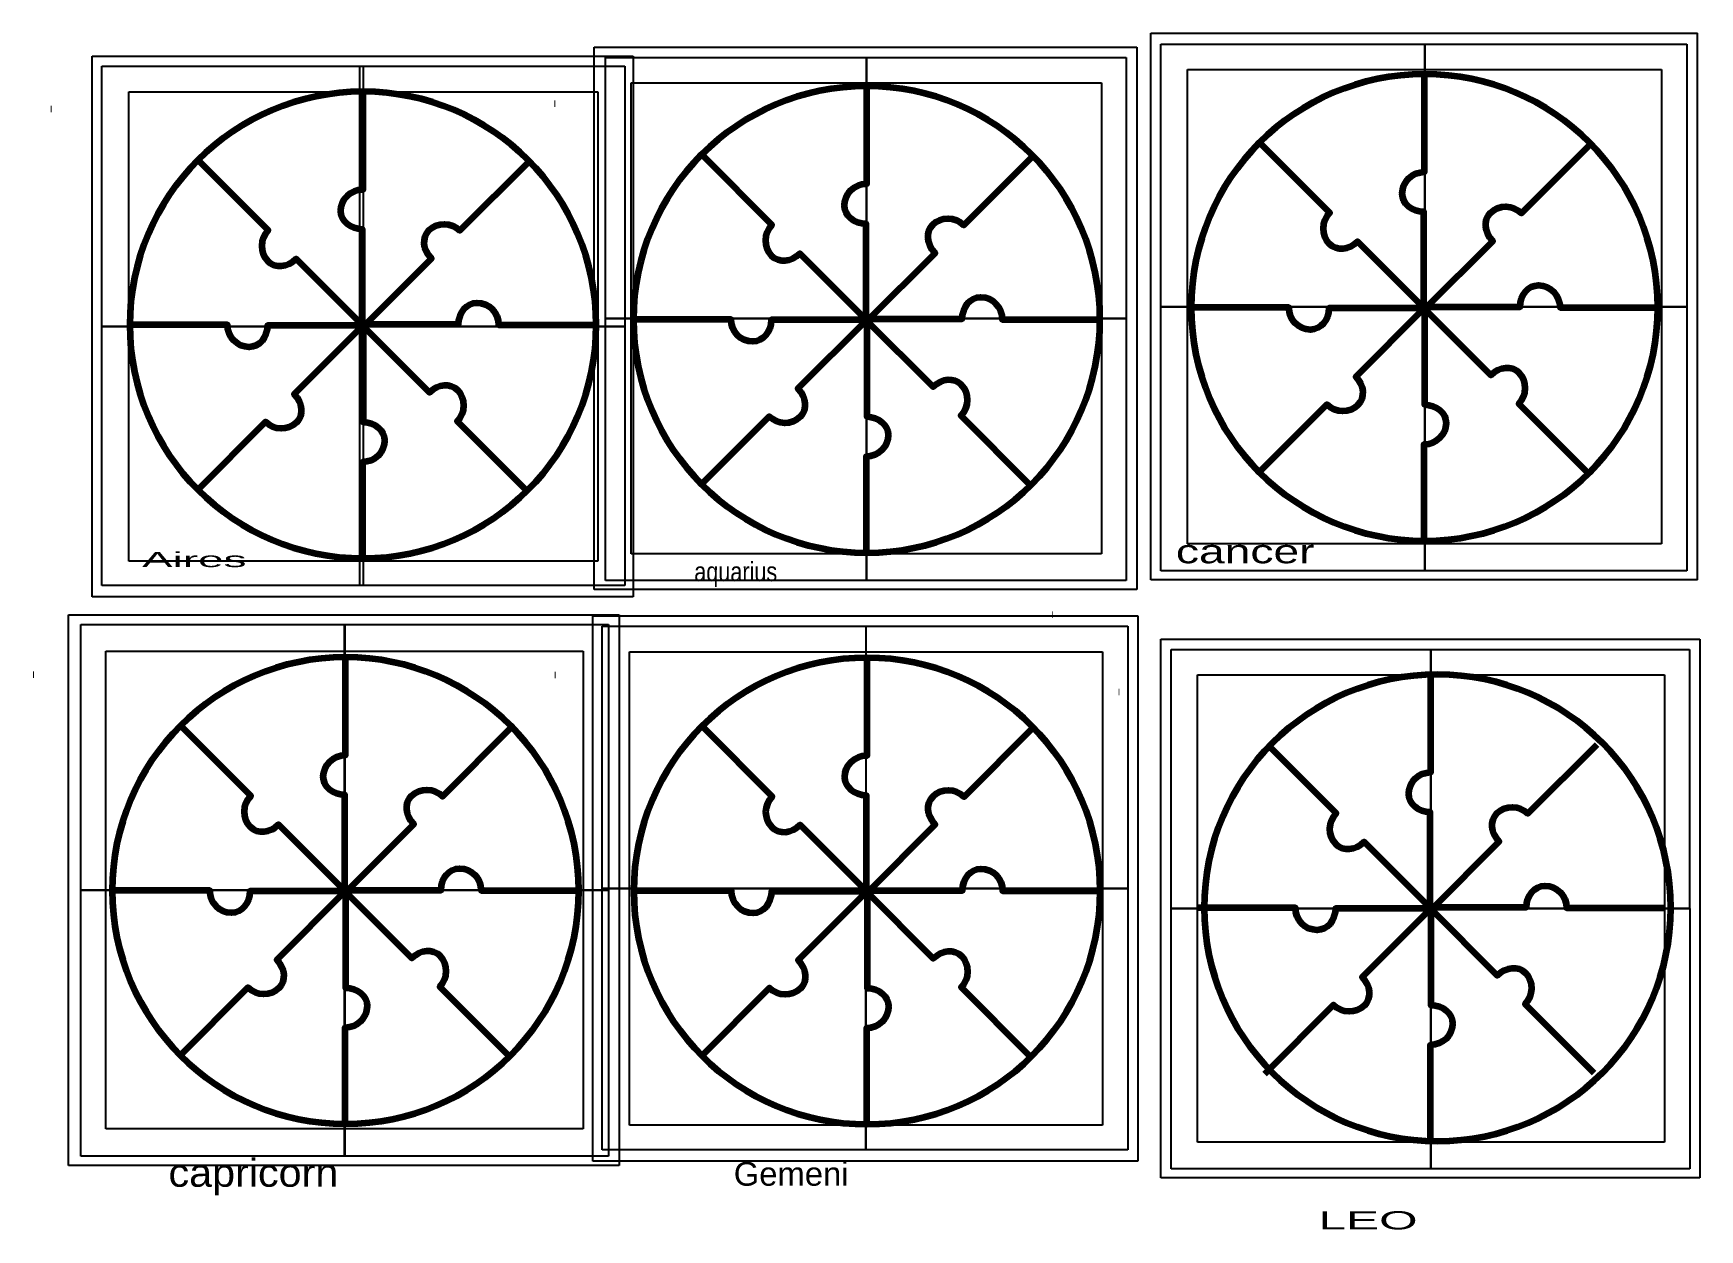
# Model space of a CAD drawing. Header units: inches. Extents: x -653 to 2868, y -2154 to 399.
# Drawn here: x -653 to 890, y -709 to 399 of the extents above; entities that cross this region are included whole.
import ezdxf

# ---------------------------------------------------------------- set-up
doc = ezdxf.new("R2010")
doc.units = ezdxf.units.IN
doc.header["$MEASUREMENT"] = 0
doc.layers.add('Layer 1', color=7, linetype='Continuous')
picture_1 = doc.add_image_def('image1.png', size_in_pixel=(2100, 2100))
picture_2 = doc.add_image_def('image2.png', size_in_pixel=(2100, 2100))
picture_3 = doc.add_image_def('image3.png', size_in_pixel=(1821, 1822))
picture_4 = doc.add_image_def('image4.png', size_in_pixel=(1015, 1006))
picture_5 = doc.add_image_def('image5.png', size_in_pixel=(1029, 1006))
picture_6 = doc.add_image_def('image6.png', size_in_pixel=(1015, 1011))
picture_7 = doc.add_image_def('image7.png', size_in_pixel=(1029, 1011))
picture_8 = doc.add_image_def('image8.png', size_in_pixel=(2100, 2100))
picture_9 = doc.add_image_def('image9.png', size_in_pixel=(2100, 2100))
picture_10 = doc.add_image_def('image10.png', size_in_pixel=(1821, 1822))
picture_11 = doc.add_image_def('image11.png', size_in_pixel=(1006, 1015))
picture_12 = doc.add_image_def('image12.png', size_in_pixel=(1014, 1015))
picture_13 = doc.add_image_def('image13.png', size_in_pixel=(1006, 1009))
picture_14 = doc.add_image_def('image14.png', size_in_pixel=(1014, 1009))
picture_15 = doc.add_image_def('image15.png', size_in_pixel=(2100, 2100))
picture_16 = doc.add_image_def('image16.png', size_in_pixel=(2100, 2100))
picture_17 = doc.add_image_def('image17.png', size_in_pixel=(1821, 1822))
picture_18 = doc.add_image_def('image18.png', size_in_pixel=(1006, 1015))
picture_19 = doc.add_image_def('image19.png', size_in_pixel=(1010, 1015))
picture_20 = doc.add_image_def('image20.png', size_in_pixel=(1006, 1010))
picture_21 = doc.add_image_def('image21.png', size_in_pixel=(1010, 1010))
picture_22 = doc.add_image_def('image22.png', size_in_pixel=(2100, 2100))
picture_23 = doc.add_image_def('image23.png', size_in_pixel=(2100, 2100))
picture_24 = doc.add_image_def('image24.png', size_in_pixel=(1821, 1822))
picture_25 = doc.add_image_def('image25.png', size_in_pixel=(1006, 1015))
picture_26 = doc.add_image_def('image26.png', size_in_pixel=(1007, 1015))
picture_27 = doc.add_image_def('image27.png', size_in_pixel=(1006, 1013))
picture_28 = doc.add_image_def('image28.png', size_in_pixel=(1007, 1013))
picture_29 = doc.add_image_def('image29.png', size_in_pixel=(2100, 2100))
picture_30 = doc.add_image_def('image30.png', size_in_pixel=(2100, 2100))
picture_31 = doc.add_image_def('image31.png', size_in_pixel=(1821, 1822))
picture_32 = doc.add_image_def('image32.png', size_in_pixel=(1015, 1006))
picture_33 = doc.add_image_def('image33.png', size_in_pixel=(1015, 1010))
picture_34 = doc.add_image_def('image34.png', size_in_pixel=(1009, 1006))
picture_35 = doc.add_image_def('image35.png', size_in_pixel=(1008, 1010))
picture_36 = doc.add_image_def('image36.png', size_in_pixel=(2100, 2100))
picture_37 = doc.add_image_def('image37.png', size_in_pixel=(2100, 2100))
picture_38 = doc.add_image_def('image38.png', size_in_pixel=(1821, 1822))
picture_39 = doc.add_image_def('image39.png', size_in_pixel=(1010, 1015))
picture_40 = doc.add_image_def('image40.png', size_in_pixel=(1008, 1010))
picture_41 = doc.add_image_def('image41.png', size_in_pixel=(1012, 1010))
picture_42 = doc.add_image_def('image42.png', size_in_pixel=(1012, 1015))

# ---------------------------------------------------------------- blocks, each defined once
blk = doc.blocks.new('block 2')
at = {"layer": 'Layer 1', "lineweight": 0}
blk.add_lwpolyline([(-598.4, 378), (-598.4, -122.8), (-97.6, -122.8), (-97.6, 378), (-598.4, 378)], dxfattribs=at)
at = {"layer": 'Layer 1'}
image = blk.add_image(picture_1, insert=(-598.4, -122.8), size_in_units=(500.8, 500.8), dxfattribs=at)
image = blk.add_image(picture_2, insert=(-598.4, -122.8), size_in_units=(500.8, 500.8), dxfattribs=at)
image = blk.add_image(picture_6, insert=(-589.6, 127.6), size_in_units=(242.1, 241.1), dxfattribs=at)
image = blk.add_image(picture_7, insert=(-350.6, 127.6), size_in_units=(245.4, 241.1), dxfattribs=at)
image = blk.add_image(picture_3, insert=(-564.6, -89.6), size_in_units=(434.3, 434.5), dxfattribs=at)
image = blk.add_image(picture_4, insert=(-589.6, -112.3), size_in_units=(242.1, 239.9), dxfattribs=at)
image = blk.add_image(picture_5, insert=(-350.6, -112.3), size_in_units=(245.4, 239.9), dxfattribs=at)
blk = doc.blocks.new('block 3')
at = {"layer": 'Layer 1', "lineweight": 0}
blk.add_lwpolyline([(381.7, 399), (381.7, -107.1), (887.9, -107.1), (887.9, 399), (381.7, 399)], dxfattribs=at)
at = {"layer": 'Layer 1'}
image = blk.add_image(picture_8, insert=(381.7, -107.1), size_in_units=(506.1, 506.1), dxfattribs=at)
image = blk.add_image(picture_9, insert=(381.7, -107.1), size_in_units=(506.1, 506.1), dxfattribs=at)
image = blk.add_image(picture_14, insert=(391.1, 145.9), size_in_units=(244.4, 243.2), dxfattribs=at)
image = blk.add_image(picture_13, insert=(635.5, 145.9), size_in_units=(242.5, 243.2), dxfattribs=at)
image = blk.add_image(picture_10, insert=(415.9, -73.6), size_in_units=(438.9, 439.1), dxfattribs=at)
image = blk.add_image(picture_12, insert=(391.1, -98.7), size_in_units=(244.4, 244.6), dxfattribs=at)
image = blk.add_image(picture_11, insert=(635.5, -98.7), size_in_units=(242.5, 244.6), dxfattribs=at)
blk = doc.blocks.new('block 4')
at = {"layer": 'Layer 1', "lineweight": 0}
blk.add_lwpolyline([(-133.5, 386.3), (-133.5, -116.1), (368.9, -116.1), (368.9, 386.3), (-133.5, 386.3)], dxfattribs=at)
at = {"layer": 'Layer 1'}
image = blk.add_image(picture_15, insert=(-133.5, -116.1), size_in_units=(502.4, 502.4), dxfattribs=at)
image = blk.add_image(picture_16, insert=(-133.5, -116.1), size_in_units=(502.4, 502.4), dxfattribs=at)
image = blk.add_image(picture_21, insert=(-123.2, 135.1), size_in_units=(241.6, 241.6), dxfattribs=at)
image = blk.add_image(picture_20, insert=(118.4, 135.1), size_in_units=(240.7, 241.6), dxfattribs=at)
image = blk.add_image(picture_17, insert=(-99.5, -82.8), size_in_units=(435.7, 435.9), dxfattribs=at)
image = blk.add_image(picture_19, insert=(-123.2, -107.7), size_in_units=(241.6, 242.8), dxfattribs=at)
image = blk.add_image(picture_18, insert=(118.4, -107.7), size_in_units=(240.7, 242.8), dxfattribs=at)
blk = doc.blocks.new('block 5')
at = {"layer": 'Layer 1', "lineweight": 0}
blk.add_lwpolyline([(-620.3, -139.4), (-620.3, -649.2), (-110.5, -649.2), (-110.5, -139.4), (-620.3, -139.4)], dxfattribs=at)
at = {"layer": 'Layer 1'}
image = blk.add_image(picture_22, insert=(-620.3, -649.2), size_in_units=(509.8, 509.8), dxfattribs=at)
image = blk.add_image(picture_23, insert=(-620.3, -649.2), size_in_units=(509.8, 509.8), dxfattribs=at)
image = blk.add_image(picture_28, insert=(-609.1, -394.3), size_in_units=(244.5, 245.9), dxfattribs=at)
image = blk.add_image(picture_27, insert=(-364.7, -394.3), size_in_units=(244.2, 245.9), dxfattribs=at)
image = blk.add_image(picture_24, insert=(-585.8, -615.4), size_in_units=(442.1, 442.3), dxfattribs=at)
image = blk.add_image(picture_26, insert=(-609.1, -640.7), size_in_units=(244.5, 246.4), dxfattribs=at)
image = blk.add_image(picture_25, insert=(-364.7, -640.7), size_in_units=(244.2, 246.4), dxfattribs=at)
blk = doc.blocks.new('block 6')
at = {"layer": 'Layer 1', "lineweight": 0}
blk.add_lwpolyline([(-135, -140.4), (-135, -645.2), (369.9, -645.2), (369.9, -140.4), (-135, -140.4)], dxfattribs=at)
at = {"layer": 'Layer 1'}
image = blk.add_image(picture_29, insert=(-135, -645.2), size_in_units=(504.9, 504.9), dxfattribs=at)
image = blk.add_image(picture_30, insert=(-135, -645.2), size_in_units=(504.9, 504.9), dxfattribs=at)
image = blk.add_image(picture_33, insert=(-126.1, -392.8), size_in_units=(244, 242.8), dxfattribs=at)
image = blk.add_image(picture_35, insert=(118.2, -392.8), size_in_units=(242.3, 242.8), dxfattribs=at)
image = blk.add_image(picture_31, insert=(-100.8, -611.8), size_in_units=(437.8, 438), dxfattribs=at)
image = blk.add_image(picture_32, insert=(-126.1, -634.7), size_in_units=(244, 241.9), dxfattribs=at)
image = blk.add_image(picture_34, insert=(118, -634.7), size_in_units=(242.6, 241.9), dxfattribs=at)
blk = doc.blocks.new('block 7')
at = {"layer": 'Layer 1', "lineweight": 0}
blk.add_lwpolyline([(391.2, -162), (391.2, -660.8), (890, -660.8), (890, -162), (391.2, -162)], dxfattribs=at)
at = {"layer": 'Layer 1'}
image = blk.add_image(picture_36, insert=(391.2, -660.8), size_in_units=(498.8, 498.8), dxfattribs=at)
image = blk.add_image(picture_37, insert=(391.2, -660.8), size_in_units=(498.8, 498.8), dxfattribs=at)
image = blk.add_image(picture_41, insert=(400.7, -411.4), size_in_units=(240.4, 239.9), dxfattribs=at)
image = blk.add_image(picture_40, insert=(641.1, -411.4), size_in_units=(239.4, 239.9), dxfattribs=at)
image = blk.add_image(picture_38, insert=(424.9, -627.8), size_in_units=(432.5, 432.7), dxfattribs=at)
image = blk.add_image(picture_42, insert=(400.7, -652.5), size_in_units=(240.4, 241.1), dxfattribs=at)
image = blk.add_image(picture_39, insert=(641.1, -652.5), size_in_units=(239.9, 241.1), dxfattribs=at)

msp = doc.modelspace()

# ---------------------------------------------------------------- linework, layer by layer
at = {"layer": 'Layer 1', "color": 179, "lineweight": 158, "true_color": 0x231f20}
for points in [[(-636.7, 329), (-636.2, 329)], [(-170.4, 334.1), (-169.9, 334.1)], [(290.3, -139), (290.8, -139)], [(-653, -194.7), (-652.5, -194.7)], [(-170.1, -195.1), (-169.6, -195.1)], [(352.1, -210.7), (352.6, -210.7)]]:
    msp.add_lwpolyline(points, dxfattribs=at)
for points, knots in [([(851.2, 145.2), (851.2, 25.9), (754.5, -70.8), (635.2, -70.8), (515.9, -70.8), (419.2, 25.9), (419.2, 145.2), (419.2, 204.7), (443.3, 258.7), (482.3, 297.8), (521.4, 336.9), (575.5, 361.2), (635.2, 361.2), (754.5, 361.2), (851.2, 264.5), (851.2, 145.2)], [0, 0, 0, 0, 1, 1, 1, 2, 2, 2, 3, 3, 3, 4, 4, 4, 5, 5, 5, 5]), ([(483.5, 296.8), (483.5, 296.8), (547.5, 232.8), (547.5, 232.8), (539.5, 224.8), (539.3, 211.9), (547.1, 204.1), (553.8, 197.5), (565.5, 198.4), (573.3, 206.3), (573.3, 206.3), (635.9, 143.7), (635.9, 143.7), (635.9, 143.7), (634.6, 145.2), (634.6, 145.2), (634.6, 145.2), (634.6, 233.7), (634.6, 233.7), (623.6, 233.7), (614.6, 241.3), (614.6, 250.7), (614.6, 261.7), (623.8, 270.7), (635.2, 270.7), (635.2, 270.7), (635.2, 361.2), (635.2, 361.2)], [0, 0, 0, 0, 1, 1, 1, 2, 2, 2, 3, 3, 3, 4, 4, 4, 5, 5, 5, 6, 6, 6, 7, 7, 7, 8, 8, 8, 9, 9, 9, 9]), ([(-131.7, 129), (-131.7, 9.7), (-228.4, -87), (-347.7, -87), (-467, -87), (-563.7, 9.7), (-563.7, 129), (-563.7, 188.6), (-539.6, 242.5), (-500.6, 281.6), (-461.5, 320.8), (-407.4, 345), (-347.7, 345), (-228.4, 345), (-131.7, 248.3), (-131.7, 129)], [0, 0, 0, 0, 1, 1, 1, 2, 2, 2, 3, 3, 3, 4, 4, 4, 5, 5, 5, 5]), ([(-499.4, 280.7), (-499.4, 280.7), (-435.4, 216.7), (-435.4, 216.7), (-443.4, 208.6), (-443.6, 195.8), (-435.8, 188), (-429.1, 181.4), (-417.4, 182.3), (-409.6, 190.1), (-409.6, 190.1), (-347, 127.5), (-347, 127.5), (-347, 127.5), (-348.2, 129), (-348.2, 129), (-348.2, 129), (-348.2, 217.5), (-348.2, 217.5), (-359.3, 217.5), (-368.2, 225.1), (-368.2, 234.5), (-368.2, 245.6), (-359, 254.5), (-347.7, 254.5), (-347.7, 254.5), (-347.7, 345), (-347.7, 345)], [0, 0, 0, 0, 1, 1, 1, 2, 2, 2, 3, 3, 3, 4, 4, 4, 5, 5, 5, 6, 6, 6, 7, 7, 7, 8, 8, 8, 9, 9, 9, 9]), ([(334.7, 134.1), (334.7, 14.9), (238, -81.9), (118.7, -81.9), (-0.6, -81.9), (-97.3, 14.9), (-97.3, 134.1), (-97.3, 193.7), (-73.2, 247.7), (-34.2, 286.7), (4.9, 325.9), (59, 350.1), (118.7, 350.1), (238, 350.1), (334.7, 253.4), (334.7, 134.1)], [0, 0, 0, 0, 1, 1, 1, 2, 2, 2, 3, 3, 3, 4, 4, 4, 5, 5, 5, 5]), ([(-33, 285.8), (-33, 285.8), (31, 221.8), (31, 221.8), (23, 213.7), (22.8, 200.9), (30.6, 193.1), (37.3, 186.5), (49, 187.4), (56.8, 195.2), (56.8, 195.2), (119.4, 132.6), (119.4, 132.6), (119.4, 132.6), (118.1, 134.1), (118.1, 134.1), (118.1, 134.1), (118.1, 222.6), (118.1, 222.6), (107.1, 222.6), (98.1, 230.2), (98.1, 239.6), (98.1, 250.7), (107.3, 259.6), (118.7, 259.6), (118.7, 259.6), (118.7, 350.1), (118.7, 350.1)], [0, 0, 0, 0, 1, 1, 1, 2, 2, 2, 3, 3, 3, 4, 4, 4, 5, 5, 5, 6, 6, 6, 7, 7, 7, 8, 8, 8, 9, 9, 9, 9]), ([(635.9, 144.1), (635.9, 144.1), (698.4, 206.6), (698.4, 206.6), (690.6, 214.5), (689.7, 226.2), (696.3, 232.8), (704.1, 240.6), (717, 240.4), (725, 232.4), (725, 232.4), (789, 296.4), (789, 296.4)], [0, 0, 0, 0, 1, 1, 1, 2, 2, 2, 3, 3, 3, 4, 4, 4, 4]), ([(-347, 127.9), (-347, 127.9), (-284.4, 190.5), (-284.4, 190.5), (-292.3, 198.3), (-293.2, 210), (-286.6, 216.7), (-278.7, 224.5), (-265.9, 224.3), (-257.9, 216.3), (-257.9, 216.3), (-193.9, 280.3), (-193.9, 280.3)], [0, 0, 0, 0, 1, 1, 1, 2, 2, 2, 3, 3, 3, 4, 4, 4, 4]), ([(119.4, 133), (119.4, 133), (182, 195.6), (182, 195.6), (174.1, 203.4), (173.2, 215.1), (179.8, 221.8), (187.7, 229.6), (200.5, 229.4), (208.5, 221.4), (208.5, 221.4), (272.5, 285.4), (272.5, 285.4)], [0, 0, 0, 0, 1, 1, 1, 2, 2, 2, 3, 3, 3, 4, 4, 4, 4]), ([(118.7, 134.7), (118.7, 134.7), (207.2, 134.7), (207.2, 134.7), (207.2, 145.8), (214.8, 154.7), (224.2, 154.7), (235.3, 154.7), (244.2, 145.5), (244.2, 134.1), (244.2, 134.1), (334.7, 134.1), (334.7, 134.1)], [0, 0, 0, 0, 1, 1, 1, 2, 2, 2, 3, 3, 3, 4, 4, 4, 4]), ([(635.2, 145.7), (635.2, 145.7), (723.7, 145.7), (723.7, 145.7), (723.7, 156.8), (731.3, 165.7), (740.7, 165.7), (751.7, 165.7), (760.7, 156.5), (760.7, 145.2), (760.7, 145.2), (851.2, 145.2), (851.2, 145.2)], [0, 0, 0, 0, 1, 1, 1, 2, 2, 2, 3, 3, 3, 4, 4, 4, 4]), ([(-347.7, 129.6), (-347.7, 129.6), (-259.2, 129.6), (-259.2, 129.6), (-259.2, 140.6), (-251.6, 149.6), (-242.2, 149.6), (-231.1, 149.6), (-222.2, 140.4), (-222.2, 129), (-222.2, 129), (-131.7, 129), (-131.7, 129)], [0, 0, 0, 0, 1, 1, 1, 2, 2, 2, 3, 3, 3, 4, 4, 4, 4]), ([(635.2, 144.6), (635.2, 144.6), (546.7, 144.6), (546.7, 144.6), (546.7, 133.6), (539.1, 124.6), (529.7, 124.6), (518.6, 124.6), (509.7, 133.8), (509.7, 145.2), (509.7, 145.2), (419.2, 145.2), (419.2, 145.2)], [0, 0, 0, 0, 1, 1, 1, 2, 2, 2, 3, 3, 3, 4, 4, 4, 4]), ([(634.1, 143.7), (634.1, 143.7), (571.5, 81.1), (571.5, 81.1), (579.3, 73.3), (580.2, 61.6), (573.6, 54.9), (565.8, 47.1), (553, 47.3), (544.9, 55.3), (544.9, 55.3), (480.9, -8.7), (480.9, -8.7)], [0, 0, 0, 0, 1, 1, 1, 2, 2, 2, 3, 3, 3, 4, 4, 4, 4]), ([(786.4, -8), (786.4, -8), (722.4, 56), (722.4, 56), (730.4, 64.1), (730.6, 76.9), (722.8, 84.7), (716.2, 91.4), (704.5, 90.4), (696.6, 82.6), (696.6, 82.6), (634.1, 145.2), (634.1, 145.2), (634.1, 145.2), (635.2, 143.7), (635.2, 143.7), (635.2, 143.7), (635.2, 55.2), (635.2, 55.2), (646.2, 55.2), (655.2, 47.6), (655.2, 38.2), (655.2, 27.1), (646, 18.2), (634.6, 18.2), (634.6, 18.2), (634.6, -72.3), (634.6, -72.3)], [0, 0, 0, 0, 1, 1, 1, 2, 2, 2, 3, 3, 3, 4, 4, 4, 5, 5, 5, 6, 6, 6, 7, 7, 7, 8, 8, 8, 9, 9, 9, 9]), ([(-347.7, 128.5), (-347.7, 128.5), (-436.2, 128.5), (-436.2, 128.5), (-436.2, 117.4), (-443.8, 108.5), (-453.2, 108.5), (-464.2, 108.5), (-473.2, 117.7), (-473.2, 129), (-473.2, 129), (-563.7, 129), (-563.7, 129)], [0, 0, 0, 0, 1, 1, 1, 2, 2, 2, 3, 3, 3, 4, 4, 4, 4]), ([(-348.8, 127.5), (-348.8, 127.5), (-411.4, 65), (-411.4, 65), (-403.6, 57.1), (-402.6, 45.4), (-409.3, 38.8), (-417.1, 31), (-429.9, 31.2), (-437.9, 39.2), (-437.9, 39.2), (-501.9, -24.8), (-501.9, -24.8)], [0, 0, 0, 0, 1, 1, 1, 2, 2, 2, 3, 3, 3, 4, 4, 4, 4]), ([(-196.5, -24.1), (-196.5, -24.1), (-260.5, 39.9), (-260.5, 39.9), (-252.4, 47.9), (-252.3, 60.8), (-260.1, 68.6), (-266.7, 75.2), (-278.4, 74.3), (-286.2, 66.5), (-286.2, 66.5), (-348.8, 129), (-348.8, 129), (-348.8, 129), (-347.7, 127.5), (-347.7, 127.5), (-347.7, 127.5), (-347.7, 39), (-347.7, 39), (-336.6, 39), (-327.7, 31.4), (-327.7, 22), (-327.7, 11), (-336.9, 2), (-348.2, 2), (-348.2, 2), (-348.2, -88.5), (-348.2, -88.5)], [0, 0, 0, 0, 1, 1, 1, 2, 2, 2, 3, 3, 3, 4, 4, 4, 5, 5, 5, 6, 6, 6, 7, 7, 7, 8, 8, 8, 9, 9, 9, 9]), ([(118.7, 133.6), (118.7, 133.6), (30.2, 133.6), (30.2, 133.6), (30.2, 122.5), (22.6, 113.6), (13.2, 113.6), (2.1, 113.6), (-6.8, 122.8), (-6.8, 134.1), (-6.8, 134.1), (-97.3, 134.1), (-97.3, 134.1)], [0, 0, 0, 0, 1, 1, 1, 2, 2, 2, 3, 3, 3, 4, 4, 4, 4]), ([(117.6, 132.6), (117.6, 132.6), (55, 70.1), (55, 70.1), (62.8, 62.3), (63.8, 50.5), (57.1, 43.9), (49.3, 36.1), (36.5, 36.3), (28.4, 44.3), (28.4, 44.3), (-35.5, -19.7), (-35.5, -19.7)], [0, 0, 0, 0, 1, 1, 1, 2, 2, 2, 3, 3, 3, 4, 4, 4, 4]), ([(269.9, -19), (269.9, -19), (205.9, 45), (205.9, 45), (214, 53), (214.1, 65.9), (206.3, 73.7), (199.7, 80.3), (188, 79.4), (180.2, 71.6), (180.2, 71.6), (117.6, 134.1), (117.6, 134.1), (117.6, 134.1), (118.7, 132.6), (118.7, 132.6), (118.7, 132.6), (118.7, 44.1), (118.7, 44.1), (129.8, 44.1), (138.7, 36.5), (138.7, 27.1), (138.7, 16.1), (129.5, 7.1), (118.1, 7.1), (118.1, 7.1), (118.1, -83.4), (118.1, -83.4)], [0, 0, 0, 0, 1, 1, 1, 2, 2, 2, 3, 3, 3, 4, 4, 4, 5, 5, 5, 6, 6, 6, 7, 7, 7, 8, 8, 8, 9, 9, 9, 9]), ([(-147.9, -394.7), (-147.9, -514), (-244.6, -610.7), (-363.9, -610.7), (-483.2, -610.7), (-579.9, -514), (-579.9, -394.7), (-579.9, -335.2), (-555.8, -281.2), (-516.8, -242.1), (-477.7, -203), (-423.6, -178.7), (-363.9, -178.7), (-244.6, -178.7), (-147.9, -275.4), (-147.9, -394.7)], [0, 0, 0, 0, 1, 1, 1, 2, 2, 2, 3, 3, 3, 4, 4, 4, 5, 5, 5, 5]), ([(-515.6, -243.1), (-515.6, -243.1), (-451.6, -307.1), (-451.6, -307.1), (-459.6, -315.1), (-459.8, -328), (-452, -335.8), (-445.3, -342.4), (-433.6, -341.5), (-425.8, -333.6), (-425.8, -333.6), (-363.2, -396.2), (-363.2, -396.2), (-363.2, -396.2), (-364.5, -394.7), (-364.5, -394.7), (-364.5, -394.7), (-364.5, -306.2), (-364.5, -306.2), (-375.5, -306.2), (-384.5, -298.6), (-384.5, -289.2), (-384.5, -278.2), (-375.3, -269.2), (-363.9, -269.2), (-363.9, -269.2), (-363.9, -178.7), (-363.9, -178.7)], [0, 0, 0, 0, 1, 1, 1, 2, 2, 2, 3, 3, 3, 4, 4, 4, 5, 5, 5, 6, 6, 6, 7, 7, 7, 8, 8, 8, 9, 9, 9, 9]), ([(335, -395.1), (335, -514.4), (238.2, -611.1), (119, -611.1), (-0.3, -611.1), (-97, -514.4), (-97, -395.1), (-97, -335.5), (-72.9, -281.6), (-33.9, -242.5), (5.2, -203.3), (59.2, -179.1), (119, -179.1), (238.2, -179.1), (335, -275.8), (335, -395.1)], [0, 0, 0, 0, 1, 1, 1, 2, 2, 2, 3, 3, 3, 4, 4, 4, 5, 5, 5, 5]), ([(-32.7, -243.5), (-32.7, -243.5), (31.3, -307.5), (31.3, -307.5), (23.2, -315.5), (23.1, -328.3), (30.9, -336.1), (37.5, -342.8), (49.2, -341.8), (57.1, -334), (57.1, -334), (119.6, -396.6), (119.6, -396.6), (119.6, -396.6), (118.4, -395.1), (118.4, -395.1), (118.4, -395.1), (118.4, -306.6), (118.4, -306.6), (107.3, -306.6), (98.4, -299), (98.4, -289.6), (98.4, -278.5), (107.6, -269.6), (119, -269.6), (119, -269.6), (119, -179.1), (119, -179.1)], [0, 0, 0, 0, 1, 1, 1, 2, 2, 2, 3, 3, 3, 4, 4, 4, 5, 5, 5, 6, 6, 6, 7, 7, 7, 8, 8, 8, 9, 9, 9, 9]), ([(863.2, -410.7), (863.2, -530), (766.5, -626.7), (647.2, -626.7), (527.9, -626.7), (431.2, -530), (431.2, -410.7), (431.2, -351.2), (455.3, -297.2), (494.3, -258.1), (533.4, -219), (587.5, -194.7), (647.2, -194.7), (766.5, -194.7), (863.2, -291.4), (863.2, -410.7)], [0, 0, 0, 0, 1, 1, 1, 2, 2, 2, 3, 3, 3, 4, 4, 4, 5, 5, 5, 5]), ([(489.5, -259.1), (489.5, -259.1), (553.5, -323.1), (553.5, -323.1), (545.5, -331.1), (545.3, -344), (553.1, -351.8), (559.8, -358.4), (571.5, -357.5), (579.3, -349.6), (579.3, -349.6), (641.9, -412.2), (641.9, -412.2), (641.9, -412.2), (640.6, -410.7), (640.6, -410.7), (640.6, -410.7), (640.6, -322.2), (640.6, -322.2), (629.6, -322.2), (620.6, -314.6), (620.6, -305.2), (620.6, -294.2), (629.8, -285.2), (641.2, -285.2), (641.2, -285.2), (641.2, -194.7), (641.2, -194.7)], [0, 0, 0, 0, 1, 1, 1, 2, 2, 2, 3, 3, 3, 4, 4, 4, 5, 5, 5, 6, 6, 6, 7, 7, 7, 8, 8, 8, 9, 9, 9, 9]), ([(-363.2, -395.8), (-363.2, -395.8), (-300.7, -333.3), (-300.7, -333.3), (-308.5, -325.4), (-309.4, -313.7), (-302.8, -307.1), (-295, -299.3), (-282.1, -299.4), (-274.1, -307.5), (-274.1, -307.5), (-210.1, -243.5), (-210.1, -243.5)], [0, 0, 0, 0, 1, 1, 1, 2, 2, 2, 3, 3, 3, 4, 4, 4, 4]), ([(119.6, -396.2), (119.6, -396.2), (182.2, -333.6), (182.2, -333.6), (174.4, -325.8), (173.4, -314.1), (180.1, -307.5), (187.9, -299.6), (200.7, -299.8), (208.8, -307.8), (208.8, -307.8), (272.8, -243.8), (272.8, -243.8)], [0, 0, 0, 0, 1, 1, 1, 2, 2, 2, 3, 3, 3, 4, 4, 4, 4]), ([(641.9, -411.8), (641.9, -411.8), (704.4, -349.3), (704.4, -349.3), (696.6, -341.4), (695.7, -329.7), (702.3, -323.1), (710.1, -315.3), (723, -315.4), (731, -323.5), (731, -323.5), (795, -259.5), (795, -259.5)], [0, 0, 0, 0, 1, 1, 1, 2, 2, 2, 3, 3, 3, 4, 4, 4, 4]), ([(-363.9, -394.2), (-363.9, -394.2), (-275.4, -394.2), (-275.4, -394.2), (-275.4, -383.1), (-267.8, -374.2), (-258.4, -374.2), (-247.4, -374.2), (-238.4, -383.4), (-238.4, -394.7), (-238.4, -394.7), (-147.9, -394.7), (-147.9, -394.7)], [0, 0, 0, 0, 1, 1, 1, 2, 2, 2, 3, 3, 3, 4, 4, 4, 4]), ([(119, -394.5), (119, -394.5), (207.5, -394.5), (207.5, -394.5), (207.5, -383.5), (215.1, -374.5), (224.5, -374.5), (235.5, -374.5), (244.5, -383.7), (244.5, -395.1), (244.5, -395.1), (335, -395.1), (335, -395.1)], [0, 0, 0, 0, 1, 1, 1, 2, 2, 2, 3, 3, 3, 4, 4, 4, 4]), ([(-363.9, -395.3), (-363.9, -395.3), (-452.4, -395.3), (-452.4, -395.3), (-452.4, -406.3), (-460, -415.3), (-469.4, -415.3), (-480.5, -415.3), (-489.4, -406.1), (-489.4, -394.7), (-489.4, -394.7), (-579.9, -394.7), (-579.9, -394.7)], [0, 0, 0, 0, 1, 1, 1, 2, 2, 2, 3, 3, 3, 4, 4, 4, 4]), ([(-365, -396.2), (-365, -396.2), (-427.6, -458.8), (-427.6, -458.8), (-419.8, -466.6), (-418.9, -478.3), (-425.5, -485), (-433.3, -492.8), (-446.1, -492.6), (-454.2, -484.6), (-454.2, -484.6), (-518.2, -548.6), (-518.2, -548.6)], [0, 0, 0, 0, 1, 1, 1, 2, 2, 2, 3, 3, 3, 4, 4, 4, 4]), ([(-212.7, -547.8), (-212.7, -547.8), (-276.7, -483.9), (-276.7, -483.9), (-268.7, -475.8), (-268.5, -463), (-276.3, -455.2), (-282.9, -448.5), (-294.6, -449.5), (-302.5, -457.3), (-302.5, -457.3), (-365, -394.7), (-365, -394.7), (-365, -394.7), (-363.9, -396.2), (-363.9, -396.2), (-363.9, -396.2), (-363.9, -484.7), (-363.9, -484.7), (-352.9, -484.7), (-343.9, -492.3), (-343.9, -501.7), (-343.9, -512.8), (-353.1, -521.7), (-364.5, -521.7), (-364.5, -521.7), (-364.5, -612.2), (-364.5, -612.2)], [0, 0, 0, 0, 1, 1, 1, 2, 2, 2, 3, 3, 3, 4, 4, 4, 5, 5, 5, 6, 6, 6, 7, 7, 7, 8, 8, 8, 9, 9, 9, 9]), ([(119, -395.6), (119, -395.6), (30.5, -395.6), (30.5, -395.6), (30.5, -406.7), (22.8, -415.6), (13.5, -415.6), (2.4, -415.6), (-6.5, -406.4), (-6.5, -395.1), (-6.5, -395.1), (-97, -395.1), (-97, -395.1)], [0, 0, 0, 0, 1, 1, 1, 2, 2, 2, 3, 3, 3, 4, 4, 4, 4]), ([(117.8, -396.6), (117.8, -396.6), (55.2, -459.2), (55.2, -459.2), (63.1, -467), (64, -478.7), (57.4, -485.3), (49.6, -493.1), (36.7, -493), (28.7, -484.9), (28.7, -484.9), (-35.3, -548.9), (-35.3, -548.9)], [0, 0, 0, 0, 1, 1, 1, 2, 2, 2, 3, 3, 3, 4, 4, 4, 4]), ([(270.2, -548.2), (270.2, -548.2), (206.2, -484.2), (206.2, -484.2), (214.2, -476.2), (214.4, -463.4), (206.6, -455.5), (199.9, -448.9), (188.2, -449.8), (180.4, -457.7), (180.4, -457.7), (117.8, -395.1), (117.8, -395.1), (117.8, -395.1), (119, -396.6), (119, -396.6), (119, -396.6), (119, -485.1), (119, -485.1), (130, -485.1), (139, -492.7), (139, -502.1), (139, -513.1), (129.8, -522.1), (118.4, -522.1), (118.4, -522.1), (118.4, -612.6), (118.4, -612.6)], [0, 0, 0, 0, 1, 1, 1, 2, 2, 2, 3, 3, 3, 4, 4, 4, 5, 5, 5, 6, 6, 6, 7, 7, 7, 8, 8, 8, 9, 9, 9, 9]), ([(641.2, -410.2), (641.2, -410.2), (729.7, -410.2), (729.7, -410.2), (729.7, -399.1), (737.3, -390.2), (746.7, -390.2), (757.7, -390.2), (766.7, -399.4), (766.7, -410.7), (766.7, -410.7), (857.2, -410.7), (857.2, -410.7)], [0, 0, 0, 0, 1, 1, 1, 2, 2, 2, 3, 3, 3, 4, 4, 4, 4]), ([(641.2, -411.3), (641.2, -411.3), (552.7, -411.3), (552.7, -411.3), (552.7, -422.3), (545.1, -431.3), (535.7, -431.3), (524.6, -431.3), (515.7, -422.1), (515.7, -410.7), (515.7, -410.7), (425.2, -410.7), (425.2, -410.7)], [0, 0, 0, 0, 1, 1, 1, 2, 2, 2, 3, 3, 3, 4, 4, 4, 4]), ([(640.1, -412.2), (640.1, -412.2), (577.5, -474.8), (577.5, -474.8), (585.3, -482.6), (586.2, -494.3), (579.6, -501), (571.8, -508.8), (559, -508.6), (550.9, -500.6), (550.9, -500.6), (486.9, -564.6), (486.9, -564.6)], [0, 0, 0, 0, 1, 1, 1, 2, 2, 2, 3, 3, 3, 4, 4, 4, 4]), ([(792.4, -563.8), (792.4, -563.8), (728.4, -499.9), (728.4, -499.9), (736.4, -491.8), (736.6, -479), (728.8, -471.2), (722.2, -464.5), (710.5, -465.5), (702.6, -473.3), (702.6, -473.3), (640.1, -410.7), (640.1, -410.7), (640.1, -410.7), (641.2, -412.2), (641.2, -412.2), (641.2, -412.2), (641.2, -500.7), (641.2, -500.7), (652.2, -500.7), (661.2, -508.3), (661.2, -517.7), (661.2, -528.8), (652, -537.7), (640.6, -537.7), (640.6, -537.7), (640.6, -628.2), (640.6, -628.2)], [0, 0, 0, 0, 1, 1, 1, 2, 2, 2, 3, 3, 3, 4, 4, 4, 5, 5, 5, 6, 6, 6, 7, 7, 7, 8, 8, 8, 9, 9, 9, 9])]:
    msp.add_open_spline(points, degree=3, knots=knots, dxfattribs=at)

# ---------------------------------------------------------------- block references
at = {"layer": 'Layer 1'}
for name in ['block 4', 'block 3', 'block 2', 'block 5', 'block 6', 'block 7']:
    msp.add_blockref(name, (0, 0), dxfattribs=at)

# ---------------------------------------------------------------- texts
at = {"layer": 'Layer 1', "color": 179, "true_color": 0x231f20, "attachment_point": 7}
for s, insert, char_height in [('\\fMyriad Pro|b0|i0|c0|p34;\\W1.45758;cancer ', (405, -92), 21.951), ('\\fMyriad Pro|b0|i0|c0|p34;\\W2.28304;Aires', (-552.3, -95.4), 13.906), ('\\fMyriad Pro|b0|i0|c0|p34;\\W0.838248;aquarius', (-41, -113.7), 17.869), ('\\fMyriad Pro|b0|i0|c0|p34;\\W1.09906;capricorn', (-527.8, -676.8), 26.01), ('\\fMyriad Pro|b0|i0|c0|p34;\\W1.03499;Gemeni', (-4.4, -668.3), 21.93), ('\\fMyriad Pro|b0|i0|c0|p34;\\W2.03574;LEO', (537, -708.7), 16.854)]:
    msp.add_mtext(s, dxfattribs=dict(at, insert=insert, char_height=char_height))

doc.saveas('drawing.dxf')
